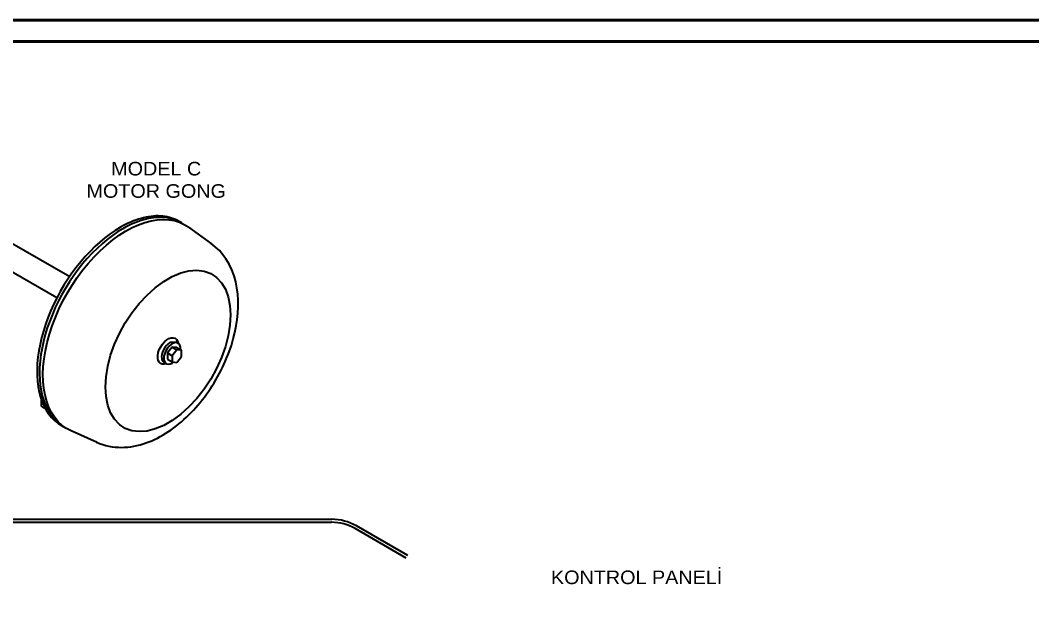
# Model space of a CAD drawing. Header units: centimetres. Extents: x 394264 to 551709, y 50011 to 59011.
# Drawn here: x 525862 to 526720, y 54340 to 54833 of the extents above; entities that cross this region are included whole.
import ezdxf
from ezdxf.enums import TextEntityAlignment as Align

# ---------------------------------------------------------------- set-up
doc = ezdxf.new("R2010")
doc.units = ezdxf.units.CM
for name, color, linetype, lineweight in [('-M-YNGN-ZON3', 6, 'SP', 30), ('0-KRCN-DETAY-YAZI', 71, 'Continuous', 35), ('0-KRCN-DETAY-ÇERÇEVE', 71, 'Continuous', 40), ('0-KRCN-YNG-CIHAZ', 4, 'Continuous', 30)]:
    doc.layers.add(name, color=color, linetype=linetype, lineweight=lineweight)
doc.styles.add('CIZGI', font='tahoma.ttf', dxfattribs={"width": 0.8, "oblique": 20})
doc.styles.add('ROMAND', font='arial.ttf', dxfattribs={"height": 0.5})
doc.linetypes.add('SP', pattern='A,2,-0.1,["SP",CIZGI,S=0.14,R=0.2,X=0,Y=-0.07],-0.255', length=2.355)

# ---------------------------------------------------------------- blocks, each defined once
blk = doc.blocks.new('A$C66BCA59E')
at = {"layer": '0-KRCN-YNG-CIHAZ', "color": 31, "linetype": 'Continuous', "lineweight": -3, "extrusion": (0, 0.816497, 0.57735)}
for p, q in [((1094.79, -138.34, 503.42), (1231.97, -217.54, 610.57)), ((1084.29, -156.52, 503.42), (1221, -235.45, 610.19)), ((1324.97, -170.81, 672.2), (1327.09, -172.03, 672.2)), ((1352.48, -189.88, 672.2), (1333.02, -175.67, 672.2)), ((1322.34, -273.23, 672.2), (1317.07, -273.55, 672.2)), ((1322.08, -273.06, 672.2), (1321.93, -272.99, 672.2)), ((1322.07, -273.06, 672.2), (1323.91, -274.12, 672.2)), ((1318.91, -277.48, 672.2), (1314.93, -282.42, 672.2)), ((1314.93, -282.42, 672.2), (1314.93, -287.72, 672.2)), ((1314.93, -282.42, 672.2), (1318.91, -284.72, 672.2)), ((1318.91, -277.48, 672.2), (1322.88, -279.77, 672.2)), ((1322.88, -277.83, 672.2), (1318.91, -277.48, 672.2)), ((1322.88, -279.77, 672.2), (1318.91, -284.72, 672.2)), ((1322.88, -277.83, 672.2), (1326.86, -280.13, 672.2)), ((1326.86, -280.13, 672.2), (1322.88, -279.77, 672.2)), ((1326.86, -285.43, 672.2), (1326.86, -280.13, 672.2)), ((1311.94, -290.29, 672.2), (1312.29, -290.48, 672.2)), ((1312.07, -290.38, 672.2), (1313.91, -291.44, 672.2)), ((1314.93, -287.72, 672.2), (1318.91, -290.02, 672.2)), ((1318.91, -284.72, 672.2), (1318.91, -290.02, 672.2)), ((1318.91, -290.02, 672.2), (1322.88, -290.37, 672.2)), ((1318.91, -290.94, 672.2), (1320.09, -290.14, 672.2)), ((1322.88, -290.37, 672.2), (1326.86, -285.43, 672.2)), ((1208.19, -327.6, 672.2), (1208.15, -321.58, 672.2)), ((1209.03, -328.38, 672.2), (1208.19, -327.6, 672.2)), ((1211.37, -329.73, 672.2), (1209.03, -328.38, 672.2)), ((1224.97, -344.01, 672.2), (1227.09, -345.24, 672.2)), ((1255.25, -358.3, 672.2), (1233.21, -348.55, 672.2))]:
    blk.add_line(p, q, dxfattribs=at)
at = {"layer": '0-KRCN-YNG-CIHAZ', "color": 31, "linetype": 'Continuous', "lineweight": -3}
for p, q in [((1042.36, -426.11, 2660.53), (1454.09, -426.11, 2660.53)), ((1042.5, -423.61, 2660.53), (1454.23, -423.61, 2660.53)), ((1517.5, -456.52, 2660.53), (1474.09, -431.46, 2660.53)), ((1518.75, -454.36, 2660.53), (1475.23, -429.23, 2660.53))]:
    blk.add_line(p, q, dxfattribs=at)
at = {"layer": '0-KRCN-YNG-CIHAZ', "color": 31, "linetype": 'Continuous', "lineweight": -3, "extrusion": (-6.4e-15, -1.1e-14, -1), "elevation": -672.2}
blk.add_lwpolyline([(-1233.21, -348.55), (-1229.23, -346.46), (-1225.56, -343.85), (-1222.22, -340.74), (-1219.24, -337.14), (-1216.61, -333.07), (-1214.37, -328.57), (-1212.53, -323.66), (-1211.09, -318.36), (-1210.08, -312.71), (-1209.48, -306.75), (-1209.31, -300.5), (-1209.57, -294.01), (-1210.25, -287.32), (-1211.35, -280.47), (-1212.87, -273.49), (-1214.8, -266.43), (-1217.12, -259.34), (-1219.82, -252.26), (-1222.88, -245.22), (-1226.29, -238.27), (-1230.02, -231.46), (-1234.05, -224.82), (-1238.36, -218.39), (-1242.93, -212.22), (-1247.72, -206.34), (-1252.7, -200.79), (-1257.85, -195.59), (-1263.13, -190.79), (-1268.51, -186.4), (-1273.97, -182.47), (-1279.46, -179), (-1284.95, -176.03), (-1290.42, -173.56), (-1295.82, -171.62), (-1301.12, -170.21), (-1306.3, -169.35), (-1311.32, -169.04), (-1316.15, -169.28), (-1320.76, -170.07), (-1325.13, -171.4), (-1329.22, -173.28), (-1333.02, -175.67)], dxfattribs=at)
at = {"layer": '0-KRCN-YNG-CIHAZ', "color": 31, "linetype": 'Continuous', "lineweight": -3, "elevation": 672.2}
for points in [[(1324.97, -170.81), (1323.37, -169.94), (1321.73, -169.17), (1320.04, -168.47), (1318.31, -167.87), (1316.53, -167.36), (1314.71, -166.93), (1312.86, -166.6), (1310.96, -166.35), (1309.03, -166.19), (1307.07, -166.12), (1305.08, -166.15), (1303.05, -166.26), (1301, -166.46), (1298.92, -166.76), (1296.82, -167.14), (1294.7, -167.61), (1292.55, -168.17), (1290.39, -168.82), (1288.22, -169.56), (1286.03, -170.38), (1283.83, -171.29), (1281.62, -172.28), (1279.41, -173.36), (1277.19, -174.52), (1274.97, -175.76)], [(1327.09, -172.03), (1325.5, -171.17), (1323.85, -170.39), (1322.16, -169.7), (1320.43, -169.1), (1318.65, -168.58), (1316.84, -168.16), (1314.98, -167.82), (1313.09, -167.57), (1311.16, -167.42), (1309.19, -167.35), (1307.2, -167.37), (1305.17, -167.49), (1303.12, -167.69), (1301.04, -167.98), (1298.94, -168.37), (1296.82, -168.84), (1294.68, -169.4), (1292.52, -170.05), (1290.34, -170.78), (1288.15, -171.6), (1285.95, -172.51), (1283.74, -173.5), (1281.53, -174.58), (1279.31, -175.74), (1277.09, -176.98)], [(1274.97, -175.76), (1270.59, -178.45), (1266.22, -181.44), (1261.89, -184.72), (1257.61, -188.28), (1253.4, -192.11), (1249.27, -196.19), (1245.23, -200.5), (1241.31, -205.03), (1237.53, -209.76), (1233.88, -214.68), (1230.39, -219.76), (1227.08, -224.99), (1223.95, -230.34), (1221.01, -235.79), (1218.28, -241.33), (1215.77, -246.93), (1213.49, -252.57), (1211.44, -258.23), (1209.64, -263.88), (1208.09, -269.51), (1206.8, -275.09), (1205.76, -280.61), (1205, -286.04), (1204.5, -291.35), (1204.27, -296.54), (1204.32, -301.57), (1204.64, -306.44), (1205.22, -311.12), (1206.08, -315.59), (1207.2, -319.83), (1208.58, -323.84), (1210.21, -327.59), (1212.1, -331.08), (1214.22, -334.28), (1216.58, -337.18), (1219.17, -339.78), (1221.97, -342.06), (1224.97, -344.01)], [(1277.09, -176.98), (1272.64, -179.72), (1268.2, -182.76), (1263.8, -186.11), (1259.45, -189.75), (1255.17, -193.66), (1250.98, -197.83), (1246.9, -202.23), (1242.93, -206.87), (1239.1, -211.71), (1235.42, -216.73), (1231.9, -221.92), (1228.57, -227.26), (1225.42, -232.72), (1222.49, -238.29), (1219.76, -243.93), (1217.27, -249.63), (1215.01, -255.37), (1213.01, -261.13), (1211.25, -266.87), (1209.76, -272.58), (1208.53, -278.23), (1207.58, -283.81), (1206.9, -289.29), (1206.5, -294.64), (1206.38, -299.85), (1206.54, -304.9), (1206.98, -309.77), (1207.7, -314.43), (1208.7, -318.87), (1209.97, -323.07), (1211.5, -327.01), (1213.3, -330.69), (1215.34, -334.07), (1217.64, -337.16), (1220.17, -339.94), (1222.92, -342.39), (1225.89, -344.51), (1229.07, -346.29)], [(1254.85, -358.12), (1257.38, -359.18), (1259.96, -360.1), (1262.58, -360.86), (1265.23, -361.48), (1267.9, -361.95), (1270.57, -362.28), (1273.25, -362.47), (1275.93, -362.52), (1278.59, -362.45), (1281.24, -362.26), (1283.87, -361.94), (1286.48, -361.52), (1289.07, -360.98), (1291.63, -360.35), (1294.17, -359.61), (1296.68, -358.78), (1299.16, -357.86), (1301.62, -356.86), (1304.05, -355.76), (1306.45, -354.59), (1308.82, -353.34), (1311.17, -352.02), (1313.49, -350.62), (1315.77, -349.14), (1318.03, -347.61), (1320.26, -346), (1322.46, -344.33), (1324.63, -342.59), (1326.77, -340.79), (1328.88, -338.94), (1330.95, -337.03), (1332.99, -335.06), (1335, -333.03), (1336.97, -330.96), (1338.9, -328.83), (1340.8, -326.66), (1342.66, -324.44), (1344.48, -322.17), (1346.25, -319.86), (1347.99, -317.52), (1349.68, -315.13), (1351.33, -312.7), (1352.94, -310.24), (1354.49, -307.75), (1356, -305.23), (1357.46, -302.68), (1358.87, -300.1), (1360.23, -297.49), (1361.54, -294.87), (1362.8, -292.22), (1364, -289.55), (1365.14, -286.87), (1366.23, -284.17), (1367.26, -281.45), (1369.14, -276), (1370.78, -270.51), (1372.16, -265.01), (1373.28, -259.5), (1374.13, -254.01), (1374.7, -248.54), (1374.98, -243.1), (1374.95, -237.71), (1374.59, -232.38), (1373.9, -227.11), (1372.84, -221.93), (1371.4, -216.85), (1369.55, -211.9), (1367.27, -207.1), (1364.52, -202.52), (1358.95, -195.55), (1352.13, -189.63)], [(1317.07, -273.55), (1315.53, -274.63), (1314.07, -276.05), (1312.75, -277.75), (1311.64, -279.63), (1310.78, -281.61), (1310.23, -283.6), (1310, -285.49), (1310.12, -287.21), (1310.56, -288.66), (1311.32, -289.78), (1312.35, -290.52)], [(1325.94, -279.57), (1325.9, -277.53), (1325.42, -275.82), (1324.51, -274.56), (1323.25, -273.83), (1321.71, -273.66), (1320, -274.08), (1318.21, -275.06), (1316.47, -276.53), (1314.88, -278.39), (1313.55, -280.54), (1312.56, -282.83), (1311.98, -285.12), (1311.85, -287.26), (1312.16, -289.11), (1312.91, -290.56), (1314.03, -291.51), (1315.47, -291.9), (1317.14, -291.71), (1318.91, -290.94)]]:
    blk.add_lwpolyline(points, dxfattribs=at)
at = {"layer": '0-KRCN-YNG-CIHAZ', "color": 31, "linetype": 'Continuous', "lineweight": -3, "extrusion": (-9.8e-15, 1.6e-15, -1), "elevation": -672.2}
blk.add_lwpolyline([(-1368.41, -250.11), (-1367.92, -258.74), (-1366.45, -267.77), (-1364.02, -277.05), (-1360.69, -286.39), (-1356.52, -295.63), (-1351.57, -304.59), (-1345.96, -313.11), (-1339.77, -321.03), (-1333.13, -328.19), (-1326.16, -334.47), (-1318.99, -339.75), (-1311.75, -343.93), (-1304.58, -346.93), (-1297.61, -348.7), (-1290.97, -349.2), (-1284.79, -348.43), (-1279.17, -346.4), (-1274.23, -343.14), (-1270.06, -338.72), (-1266.73, -333.22), (-1264.3, -326.75), (-1262.83, -319.41), (-1262.33, -311.36), (-1262.83, -302.73), (-1264.3, -293.7), (-1266.73, -284.42), (-1270.06, -275.08), (-1274.23, -265.84), (-1279.17, -256.88), (-1284.79, -248.36), (-1290.97, -240.45), (-1297.61, -233.28), (-1304.58, -227), (-1311.75, -221.73), (-1318.99, -217.55), (-1326.16, -214.54), (-1333.13, -212.77), (-1339.77, -212.27), (-1345.96, -213.04), (-1351.57, -215.08), (-1356.52, -218.33), (-1360.69, -222.75), (-1364.02, -228.25), (-1366.45, -234.73), (-1367.92, -242.06), (-1368.41, -250.11)], dxfattribs=at)
at = {"layer": '0-KRCN-YNG-CIHAZ', "color": 31, "linetype": 'Continuous', "lineweight": -3, "extrusion": (4e-16, -1.2e-15, -1), "elevation": -672.2}
blk.add_lwpolyline([(-1314.04, -291.51), (-1312.18, -292.01), (-1310.47, -291.96), (-1309, -291.37), (-1307.84, -290.27), (-1307.04, -288.7), (-1306.65, -286.75), (-1306.67, -284.51), (-1307.12, -282.08), (-1307.97, -279.59), (-1309.17, -277.16), (-1310.68, -274.9), (-1312.41, -272.92), (-1314.29, -271.32), (-1316.21, -270.17), (-1318.1, -269.54), (-1319.86, -269.45), (-1321.4, -269.9), (-1322.64, -270.88), (-1323.54, -272.33), (-1324.04, -274.2)], dxfattribs=at)
at = {"layer": '0-KRCN-YNG-CIHAZ', "color": 31, "linetype": 'Continuous', "lineweight": -3}
for centre, radius in [((1454.09, -466.11, 2660.53), 40), ((1454.23, -465.61, 2660.53), 42)]:
    blk.add_arc(centre, radius, 60, 90, dxfattribs=at)
at = {"layer": '0-KRCN-DETAY-YAZI', "extrusion": (0, 0.816497, 0.57735), "style": 'ROMAND', "width": 0.6}
for s, p in [('MODEL C', (-1305.38, 368.56, 106.32)), ('MOTOR GONG', (-1305.38, 411.43, 113.4)), ('KONTROL PANELİ', (-1712.91, 2129.32, 928.31))]:
    blk.add_text(s, height=20, rotation=180, dxfattribs=at).set_placement(p, align=Align.MIDDLE)

msp = doc.modelspace()

# ---------------------------------------------------------------- linework, layer by layer
at = {"layer": '0-KRCN-DETAY-ÇERÇEVE', "elevation": -2010.95}
for points in [[(527547.4, 54833.28), (524671.91, 54833.28), (524671.91, 53388.35), (527547.4, 53388.35)], [(524690.01, 53399.83), (524690.01, 54815.18), (527529.31, 54815.18), (527529.31, 53399.83)]]:
    msp.add_lwpolyline(points, close=True, dxfattribs=at)

# ---------------------------------------------------------------- block references
at = {"layer": '-M-YNGN-ZON3'}
msp.add_blockref('A$C66BCA59E', (524671.91, 54833.28, -2010.95), dxfattribs=at)

doc.saveas('drawing.dxf')
